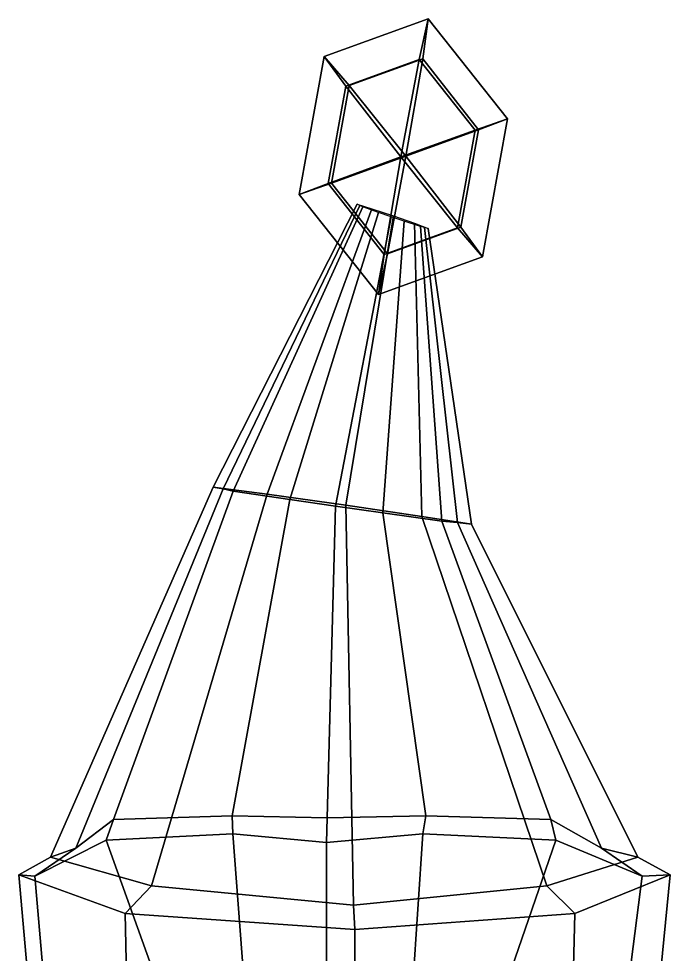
# Model space of a CAD drawing. Extents: x -254 to 229, y -153 to 346.
# Drawn here: x -62.5 to 57.3, y 174.2 to 346.3 of the extents above; entities that cross this region are included whole.
import ezdxf

# ---------------------------------------------------------------- set-up
doc = ezdxf.new("R2010")
doc.units = 0

msp = doc.modelspace()

# ---------------------------------------------------------------- linework, layer by layer
for points in [[(-2.347851, 333.875122, 63.79007), (11.174175, 338.782196, 64.121826), (12.830651, 346.257965, 51.109158), (-6.292382, 339.318451, 50.639996)], [(-1.720869, 333.967041, 37.678856), (-6.292382, 339.318451, 50.639996), (12.830651, 346.257965, 51.109158), (11.801157, 338.874054, 38.010605)], [(21.453957, 325.751984, 64.349907), (27.36845, 327.830566, 51.431713), (12.830651, 346.257965, 51.109158), (11.174175, 338.782196, 64.121826)], [(22.080938, 325.843933, 38.238689), (11.801157, 338.874054, 38.010605), (12.830651, 346.257965, 51.109158), (27.36845, 327.830566, 51.431713)], [(-10.877625, 313.951508, 50.493382), (-5.590096, 315.93808, 63.686405), (-2.347851, 333.875122, 63.79007), (-6.292382, 339.318451, 50.639996)], [(-10.877625, 313.951508, 50.493382), (-6.292382, 339.318451, 50.639996), (-1.720869, 333.967041, 37.678856), (-4.963113, 316.029999, 37.575188)], [(7.802064, 320.825989, 69.425964), (11.174175, 338.782196, 64.121826), (-2.347851, 333.875122, 63.79007)], [(8.688744, 320.955994, 32.499119), (-1.720869, 333.967041, 37.678856), (11.801157, 338.874054, 38.010605)], [(7.802064, 320.825989, 69.425964), (21.453957, 325.751984, 64.349907), (11.174175, 338.782196, 64.121826)], [(8.688744, 320.955994, 32.499119), (11.801157, 338.874054, 38.010605), (22.080938, 325.843933, 38.238689)], [(-5.590096, 315.93808, 63.686405), (7.802064, 320.825989, 69.425964), (-2.347851, 333.875122, 63.79007)], [(-4.963113, 316.029999, 37.575188), (-1.720869, 333.967041, 37.678856), (8.688744, 320.955994, 32.499119)], [(22.783207, 302.463623, 51.285103), (27.36845, 327.830566, 51.431713), (21.453957, 325.751984, 64.349907), (18.211714, 307.814911, 64.246239)], [(22.783207, 302.463623, 51.285103), (18.838692, 307.90683, 38.135021), (22.080938, 325.843933, 38.238689), (27.36845, 327.830566, 51.431713)], [(18.211714, 307.814911, 64.246239), (21.453957, 325.751984, 64.349907), (7.802064, 320.825989, 69.425964)], [(18.838692, 307.90683, 38.135021), (8.688744, 320.955994, 32.499119), (22.080938, 325.843933, 38.238689)], [(4.689672, 302.907959, 63.914486), (7.802064, 320.825989, 69.425964), (-5.590096, 315.93808, 63.686405)], [(5.316654, 302.999878, 37.803272), (-4.963113, 316.029999, 37.575188), (8.688744, 320.955994, 32.499119)], [(4.689672, 302.907959, 63.914486), (18.211714, 307.814911, 64.246239), (7.802064, 320.825989, 69.425964)], [(5.316654, 302.999878, 37.803272), (8.688744, 320.955994, 32.499119), (18.838692, 307.90683, 38.135021)], [(3.660183, 295.52417, 50.815941), (-10.877625, 313.951508, 50.493382), (-4.963113, 316.029999, 37.575188), (5.316654, 302.999878, 37.803272)], [(3.660183, 295.52417, 50.815941), (4.689672, 302.907959, 63.914486), (-5.590096, 315.93808, 63.686405), (-10.877625, 313.951508, 50.493382)], [(0.269765, 311.915375, 52.625484), (-0.248689, 312.154968, 49.370468), (-26.687834, 260.115814, 43.120922), (-24.903948, 259.765869, 53.652981)], [(-0.248689, 312.154968, 49.370468), (2.455795, 311.293182, 46.264141), (-16.76951, 258.780365, 33.266064), (-26.687834, 260.115814, 43.120922)], [(0.823962, 311.64859, 56.658669), (0.269765, 311.915375, 52.625484), (-24.903948, 259.765869, 53.652981), (-23.013975, 259.378326, 66.697502)], [(3.695835, 310.630707, 58.678055), (0.823962, 311.64859, 56.658669), (-23.013975, 259.378326, 66.697502), (-12.644025, 257.830536, 73.387833)], [(2.455795, 311.293182, 46.264141), (6.420247, 309.981445, 44.221828), (-2.307071, 256.761505, 26.920818), (-16.76951, 258.780365, 33.266064)], [(6.02415, 309.814087, 59.87191), (3.695835, 310.630707, 58.678055), (-12.644025, 257.830536, 73.387833), (-4.223265, 256.586487, 77.381775)], [(6.02415, 309.814087, 59.87191), (-4.223265, 256.586487, 77.381775), (4.47627, 255.367935, 74.034477), (8.410094, 309.02182, 58.788937)], [(10.276659, 308.624054, 46.448093), (11.632722, 254.694931, 34.338837), (-2.307071, 256.761505, 26.920818), (6.420247, 309.981445, 44.221828)], [(8.410094, 309.02182, 58.788937), (4.47627, 255.367935, 74.034477), (15.323905, 253.86377, 68.145554), (11.380715, 308.045715, 56.906967)], [(12.820791, 307.69458, 49.677868), (20.775267, 253.288666, 44.913635), (11.632722, 254.694931, 34.338837), (10.276659, 308.624054, 46.448093)], [(11.380715, 308.045715, 56.906967), (15.323905, 253.86377, 68.145554), (18.197744, 253.566101, 55.28096), (12.138285, 307.864838, 52.90464)], [(3.660183, 295.52417, 50.815941), (5.316654, 302.999878, 37.803272), (18.838692, 307.90683, 38.135021), (22.783207, 302.463623, 51.285103)], [(3.660183, 295.52417, 50.815941), (22.783207, 302.463623, 51.285103), (18.211714, 307.814911, 64.246239), (4.689672, 302.907959, 63.914486)], [(12.138285, 307.864838, 52.90464), (18.197744, 253.566101, 55.28096), (20.775267, 253.288666, 44.913635), (12.820791, 307.69458, 49.677868)], [(-38.071987, 186.79155, 19.4879), (-56.624931, 192.061508, 37.711788), (-26.687834, 260.115814, 43.120922), (-16.76951, 258.780365, 33.266064)], [(-56.624931, 192.061508, 37.711788), (-51.984612, 193.682114, 58.84156), (-24.903948, 259.765869, 53.652981), (-26.687834, 260.115814, 43.120922)], [(-51.984612, 193.682114, 58.84156), (-45.056076, 198.994156, 84.371254), (-23.013975, 259.378326, 66.697502), (-24.903948, 259.765869, 53.652981)], [(-45.056076, 198.994156, 84.371254), (-23.236708, 199.639084, 97.115662), (-12.644025, 257.830536, 73.387833), (-23.013975, 259.378326, 66.697502)], [(-0.890529, 183.198441, 3.870492), (-38.071987, 186.79155, 19.4879), (-16.76951, 258.780365, 33.266064), (-2.307071, 256.761505, 26.920818)], [(-5.743834, 199.249725, 104.661278), (-4.223265, 256.586487, 77.381775), (-12.644025, 257.830536, 73.387833), (-23.236708, 199.639084, 97.115662)], [(-5.743834, 199.249725, 104.661278), (12.393101, 199.639084, 98.831314), (4.47627, 255.367935, 74.034477), (-4.223265, 256.586487, 77.381775)], [(-0.890529, 183.198441, 3.870492), (-2.307071, 256.761505, 26.920818), (11.632722, 254.694931, 34.338837), (34.618355, 186.79155, 22.988104)], [(35.336033, 198.994156, 88.242317), (15.323905, 253.86377, 68.145554), (4.47627, 255.367935, 74.034477), (12.393101, 199.639084, 98.831314)], [(34.618355, 186.79155, 22.988104), (11.632722, 254.694931, 34.338837), (20.775267, 253.288666, 44.913635), (51.334488, 192.061508, 42.910282)], [(44.685448, 193.682114, 63.496441), (18.197744, 253.566101, 55.28096), (15.323905, 253.86377, 68.145554), (35.336033, 198.994156, 88.242317)], [(51.334488, 192.061508, 42.910282), (20.775267, 253.288666, 44.913635), (18.197744, 253.566101, 55.28096), (44.685448, 193.682114, 63.496441)], [(-23.090225, 196.32782, 101.357071), (-23.236708, 199.639084, 97.115662), (-45.056076, 198.994156, 84.371254), (-46.363701, 195.194351, 88.245819)], [(-5.886552, 194.748077, 107.625153), (-5.743834, 199.249725, 104.661278), (-23.236708, 199.639084, 97.115662), (-23.090225, 196.32782, 101.357071)], [(-5.886552, 194.748077, 107.625153), (11.839773, 196.32782, 103.039024), (12.393101, 199.639084, 98.831314), (-5.743834, 199.249725, 104.661278)], [(11.839773, 196.32782, 103.039024), (36.265327, 195.194351, 92.224602), (35.336033, 198.994156, 88.242317), (12.393101, 199.639084, 98.831314)], [(-46.363701, 195.194351, 88.245819), (-45.056076, 198.994156, 84.371254), (-51.984612, 193.682114, 58.84156), (-59.501453, 188.527695, 59.431694)], [(36.265327, 195.194351, 92.224602), (52.110809, 188.527695, 64.806084), (44.685448, 193.682114, 63.496441), (35.336033, 198.994156, 88.242317)], [(-21.070675, 169.633209, 103.582619), (-23.090225, 196.32782, 101.357071), (-46.363701, 195.194351, 88.245819), (-34.010635, 160.656998, 92.326294)], [(-5.878783, 158.906677, 107.463806), (-5.886552, 194.748077, 107.625153), (-23.090225, 196.32782, 101.357071), (-21.070675, 169.633209, 103.582619)], [(-5.878783, 158.906677, 107.463806), (9.979163, 168.63353, 105.078453), (11.839773, 196.32782, 103.039024), (-5.886552, 194.748077, 107.625153)], [(9.979163, 168.63353, 105.078453), (24.362432, 160.656998, 95.137093), (36.265327, 195.194351, 92.224602), (11.839773, 196.32782, 103.039024)], [(-34.010635, 160.656998, 92.326294), (-46.363701, 195.194351, 88.245819), (-59.501453, 188.527695, 59.431694), (-56.55315, 154.545135, 74.044098)], [(24.362432, 160.656998, 95.137093), (47.772171, 154.545135, 79.067604), (52.110809, 188.527695, 64.806084), (36.265327, 195.194351, 92.224602)], [(-59.501453, 188.527695, 59.431694), (-51.984612, 193.682114, 58.84156), (-56.624931, 192.061508, 37.711788), (-62.45396, 188.819092, 35.937191)], [(52.110809, 188.527695, 64.806084), (57.307053, 188.819092, 41.703957), (51.334488, 192.061508, 42.910282), (44.685448, 193.682114, 63.496441)], [(-62.45396, 188.819092, 35.937191), (-56.624931, 192.061508, 37.711788), (-38.071987, 186.79155, 19.4879), (-42.884426, 181.670441, 15.822967)], [(57.307053, 188.819092, 41.703957), (39.760666, 181.670441, 19.802517), (34.618355, 186.79155, 22.988104), (51.334488, 192.061508, 42.910282)], [(-56.55315, 154.545135, 74.044098), (-59.501453, 188.527695, 59.431694), (-62.45396, 188.819092, 35.937191), (-59.0354, 150.610107, 39.889221)], [(-59.0354, 150.610107, 39.889221), (-62.45396, 188.819092, 35.937191), (-42.884426, 181.670441, 15.822967), (-42.138325, 147.207367, 17.106606)], [(53.524593, 150.610107, 45.309242), (38.894684, 147.207367, 21.00853), (39.760666, 181.670441, 19.802517), (57.307053, 188.819092, 41.703957)], [(47.772171, 154.545135, 79.067604), (53.524593, 150.610107, 45.309242), (57.307053, 188.819092, 41.703957), (52.110809, 188.527695, 64.806084)], [(-42.884426, 181.670441, 15.822967), (-38.071987, 186.79155, 19.4879), (-0.890529, 183.198441, 3.870492), (-0.693352, 178.719879, -0.224379)], [(39.760666, 181.670441, 19.802517), (-0.693352, 178.719879, -0.224379), (-0.890529, 183.198441, 3.870492), (34.618355, 186.79155, 22.988104)], [(-42.138325, 147.207367, 17.106606), (-42.884426, 181.670441, 15.822967), (-0.693352, 178.719879, -0.224379), (-0.764879, 146.843521, 1.261059)], [(38.894684, 147.207367, 21.00853), (-0.764879, 146.843521, 1.261059), (-0.693352, 178.719879, -0.224379), (39.760666, 181.670441, 19.802517)]]:
    msp.add_3dface(points)

doc.saveas('drawing.dxf')
